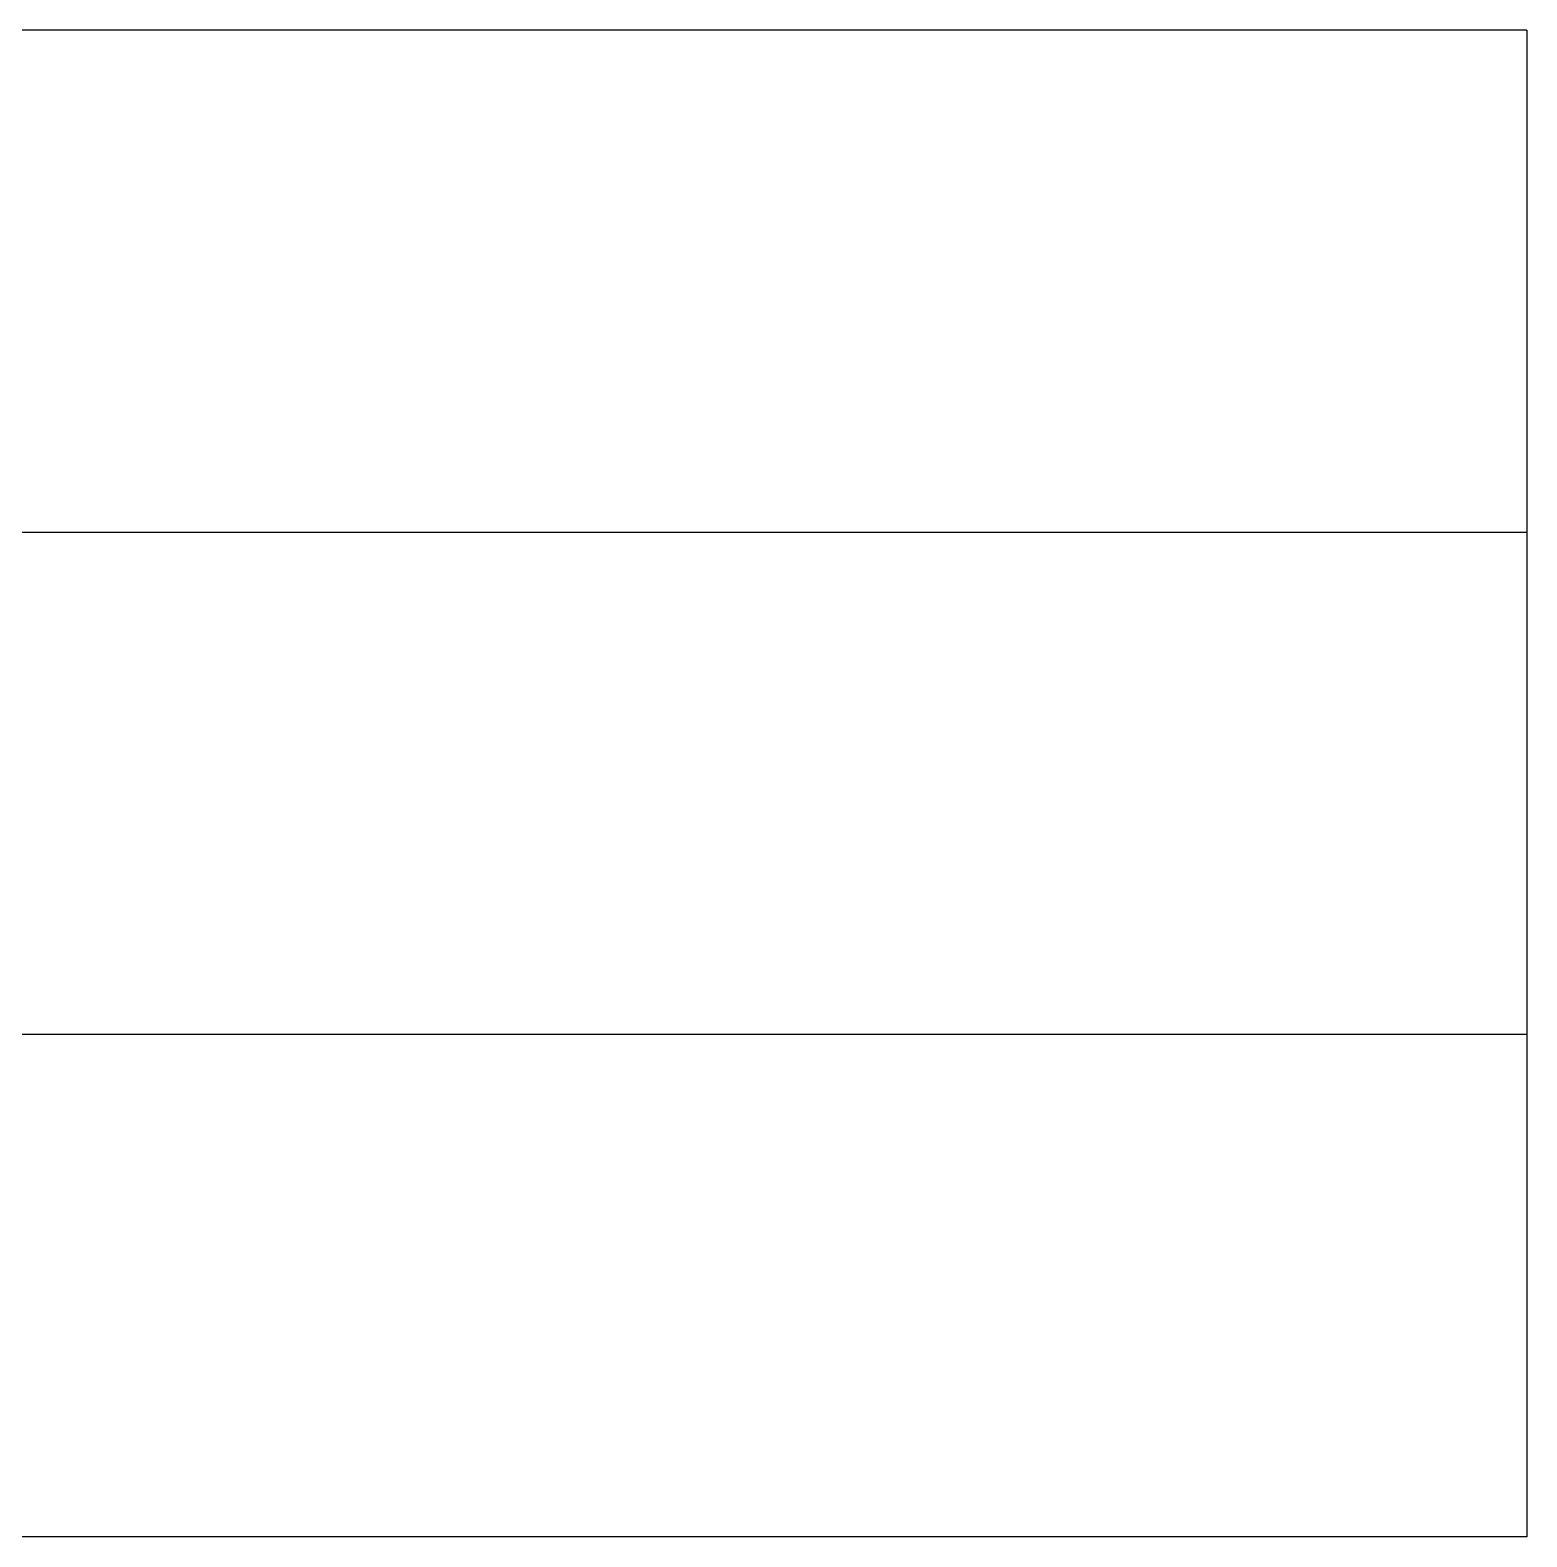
# Model space of a CAD drawing. Header units: millimetres. Extents: x 401220 to 2750366, y -101310 to 943175.
# Drawn here: x 1424086 to 1608777, y 628022 to 814022 of the extents above; entities that cross this region are included whole.
import ezdxf

# ---------------------------------------------------------------- set-up
doc = ezdxf.new("R2010")
doc.units = ezdxf.units.MM

msp = doc.modelspace()

# ---------------------------------------------------------------- linework, layer by layer
at = {"color": 3}
for p, q in [((1608777.09319, 814021.73148), (1079541.26295, 814021.73148)), ((1608777.09319, 814021.73148), (1608777.09319, 628021.73148)), ((1608777.09319, 752021.73148), (1079541.26295, 752021.73148)), ((1608777.09319, 690021.73148), (1079541.26295, 690021.73148)), ((1608777.09319, 628021.73148), (1079541.26295, 628021.73148))]:
    msp.add_line(p, q, dxfattribs=at)

doc.saveas('drawing.dxf')
